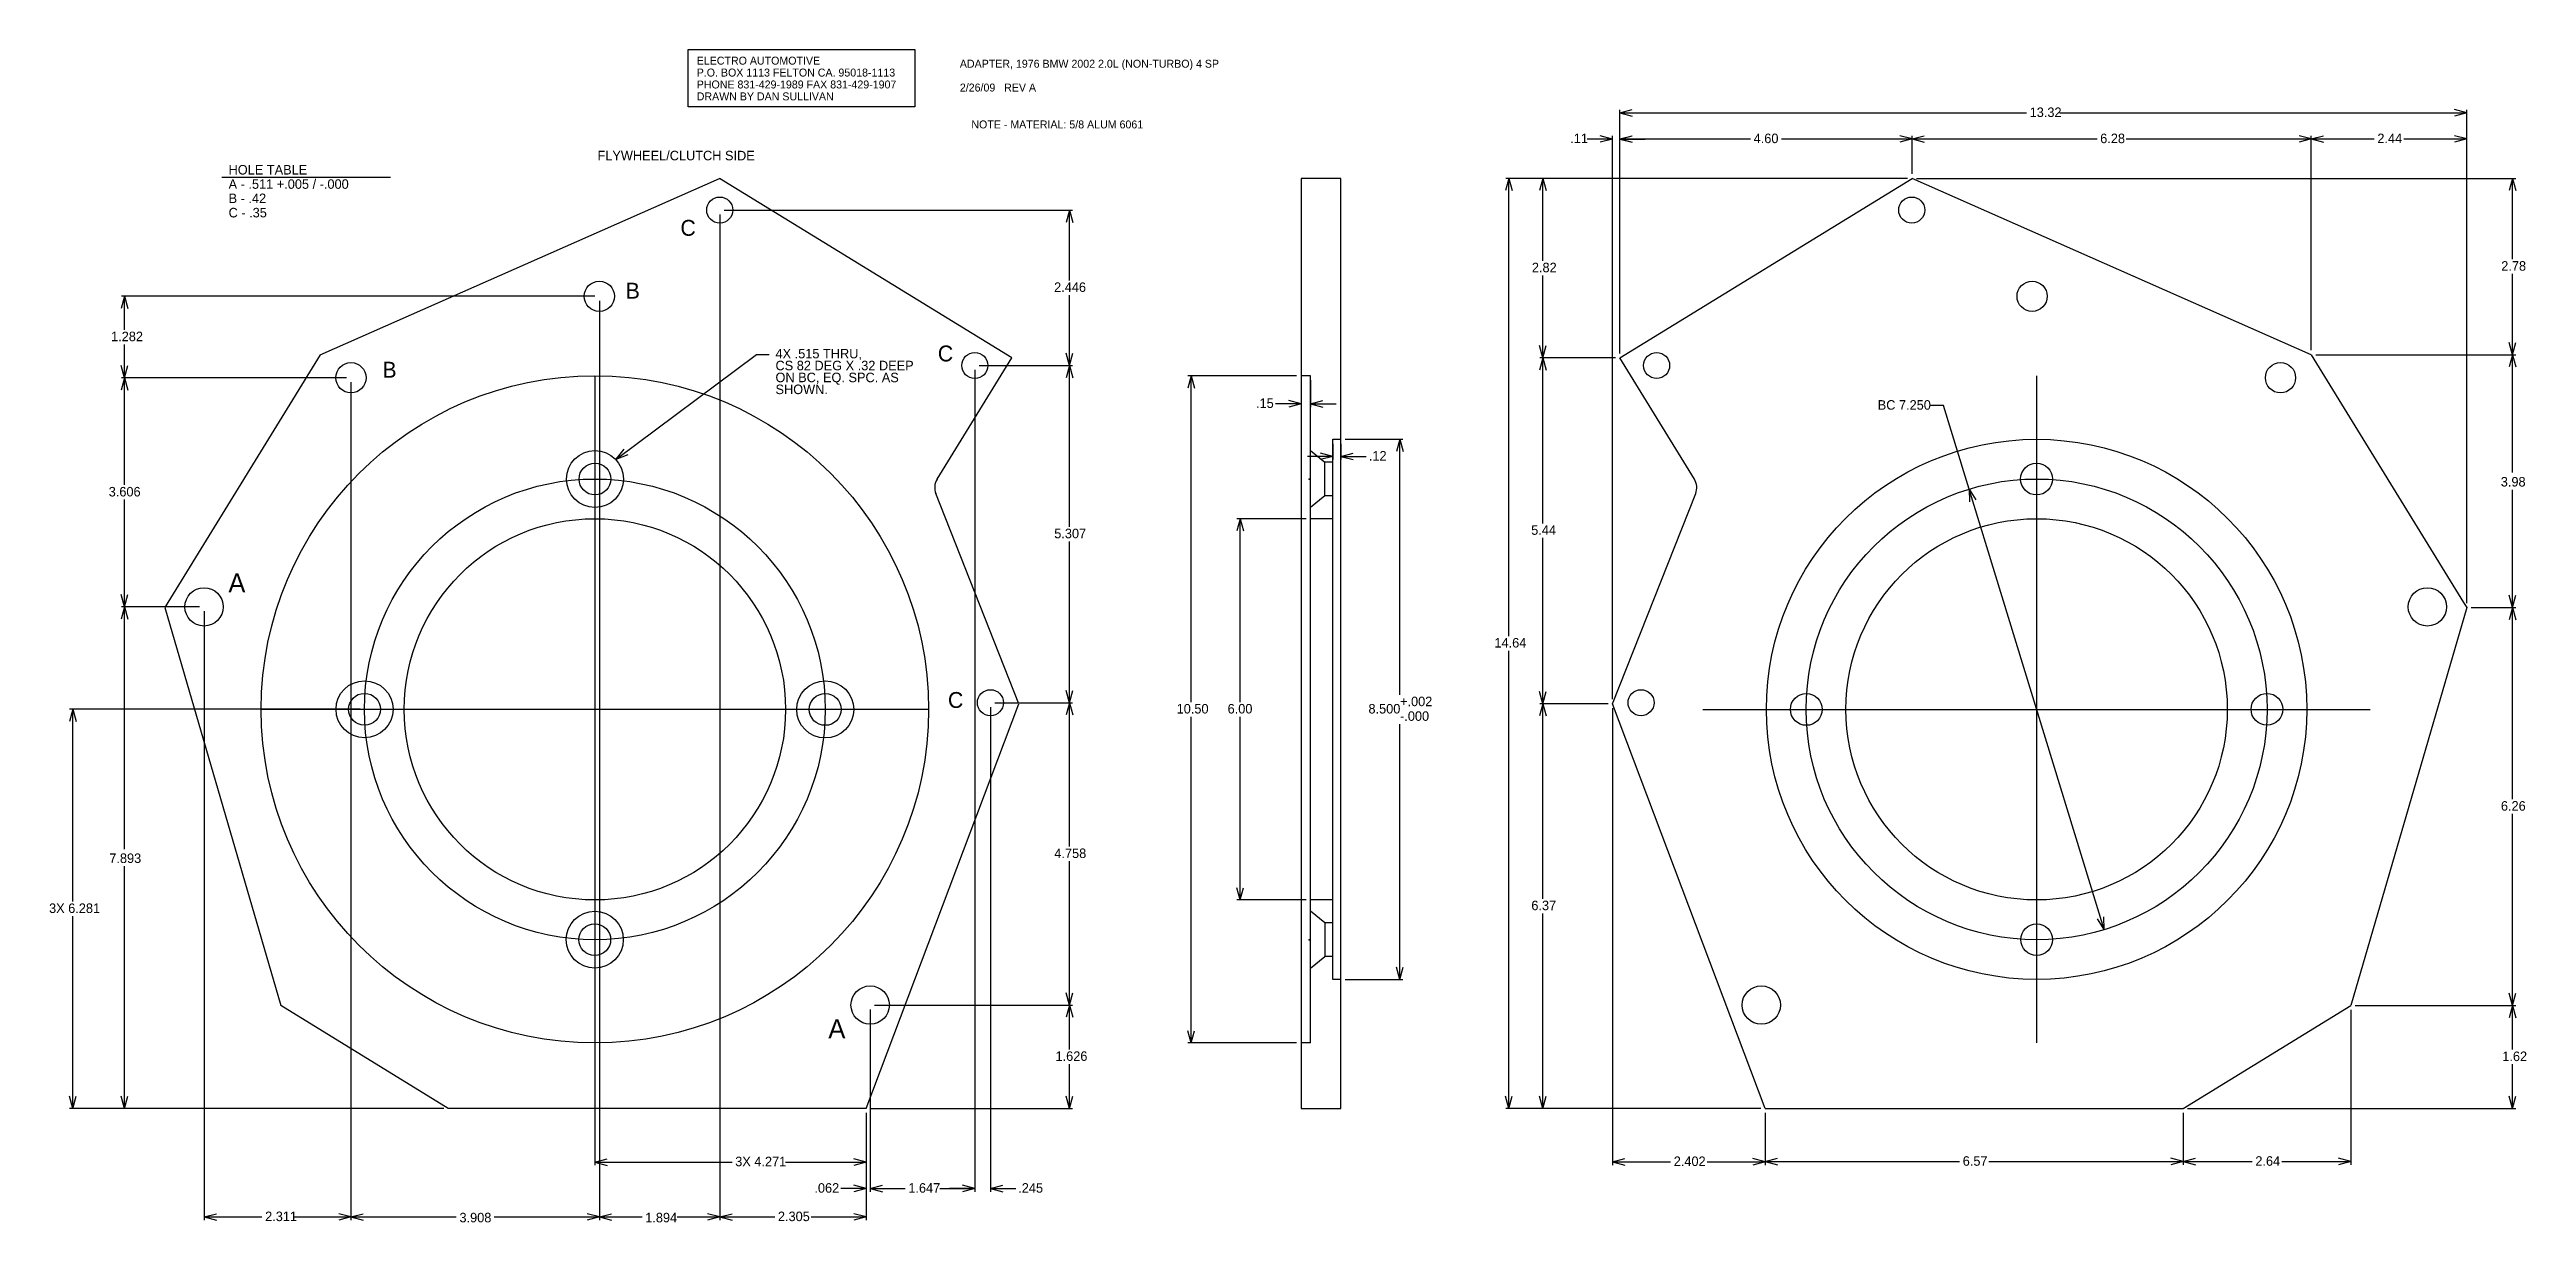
# Model space of a CAD drawing. Extents: x -21.2 to 17.8, y 1.4 to 19.8.
import ezdxf

# ---------------------------------------------------------------- set-up
doc = ezdxf.new("R2010")
doc.units = 0

msp = doc.modelspace()

# ---------------------------------------------------------------- linework, layer by layer
at = {"layer": 'CENTER', "color": 7, "linetype": 'CONTINUOUS'}
for p, q in [((-12.605637, 14.700925), (-12.605637, 4.200925)), ((10.077665, 14.700925), (10.077665, 4.200925)), ((-7.355637, 9.450925), (-17.855637, 9.450925)), ((4.827665, 9.450925), (15.327665, 9.450925))]:
    msp.add_line(p, q, dxfattribs=at)
for centre in [(-12.605637, 9.450925), (10.077665, 9.450925)]:
    msp.add_circle(centre, 3.625, dxfattribs=at)
at = {"layer": 'DIM', "color": 7, "linetype": 'CONTINUOUS'}
for p, q in [((-11.135409, 19.834848), (-7.568958, 19.834848)), ((-11.135409, 18.934864), (-11.135409, 19.834848)), ((-7.568958, 19.834848), (-7.568958, 18.934864)), ((-7.568958, 18.934864), (-11.135409, 18.934864))]:
    msp.add_line(p, q, dxfattribs=at)
at = {"layer": 'DIM', "color": 1, "linetype": 'CONTINUOUS'}
for p, q in [((3.519761, 18.837993), (3.712946, 18.889757)), ((3.519761, 15.053053), (3.519761, 18.887993)), ((3.519761, 18.837993), (3.712946, 18.786229)), ((3.519761, 18.837993), (9.918211, 18.837993)), ((10.445633, 18.837993), (16.844084, 18.837993)), ((16.844084, 18.837993), (16.650899, 18.889757)), ((16.844084, 18.837993), (16.650899, 18.786229)), ((16.844084, 11.122966), (16.844084, 18.887993)), ((3.405991, 18.426122), (3.005991, 18.426122)), ((3.405991, 18.426122), (3.212806, 18.477886)), ((3.405991, 18.426122), (3.212806, 18.374358)), ((3.405991, 9.609922), (3.405991, 18.476122)), ((3.519761, 18.427092), (3.712946, 18.478856)), ((3.519761, 18.426122), (3.712946, 18.477886)), ((3.519761, 15.053053), (3.519761, 18.477092)), ((3.519761, 15.053053), (3.519761, 18.476122)), ((3.519761, 18.427092), (3.712946, 18.375328)), ((3.519761, 18.427092), (5.575899, 18.427092)), ((3.519761, 18.426122), (3.712946, 18.374358)), ((3.519761, 18.426122), (3.919761, 18.426122)), ((6.061604, 18.427092), (8.117741, 18.427092)), ((8.117741, 18.427092), (7.924556, 18.478856)), ((8.117741, 18.427092), (7.924556, 18.375328)), ((8.117741, 18.427092), (8.310927, 18.478856)), ((8.117741, 17.877658), (8.117741, 18.477092)), ((8.117741, 17.877658), (8.117741, 18.477092)), ((8.117741, 18.427092), (8.310927, 18.375328)), ((8.117741, 18.427092), (11.028148, 18.427092)), ((11.489311, 18.427092), (14.399717, 18.427092)), ((14.399717, 18.427092), (14.206532, 18.478856)), ((14.399717, 18.427092), (14.206532, 18.375328)), ((14.399717, 18.427165), (14.592903, 18.478929)), ((14.399717, 15.101981), (14.399717, 18.477165)), ((14.399717, 15.101981), (14.399717, 18.477092)), ((14.399717, 18.427165), (14.592903, 18.375402)), ((14.399717, 18.427165), (15.388774, 18.427165)), ((15.855028, 18.427165), (16.844084, 18.427165)), ((16.844084, 18.427165), (16.650899, 18.478929)), ((16.844084, 18.427165), (16.650899, 18.375402)), ((16.844084, 11.122966), (16.844084, 18.477165)), ((1.77486, 17.807658), (1.723096, 17.614472)), ((8.047741, 17.807658), (1.72486, 17.807658)), ((1.77486, 17.807658), (1.826624, 17.614472)), ((1.77486, 10.604713), (1.77486, 17.807658)), ((2.310549, 17.807658), (2.258786, 17.614472)), ((8.047741, 17.807658), (2.260549, 17.807658)), ((2.310549, 17.807658), (2.362313, 17.614472)), ((2.310549, 16.510938), (2.310549, 17.807658)), ((8.187741, 17.807658), (17.614941, 17.807658)), ((17.564941, 17.807658), (17.513177, 17.614472)), ((17.564941, 17.807658), (17.616705, 17.614472)), ((17.564941, 16.535402), (17.564941, 17.807658)), ((-10.641015, 17.238421), (-10.641015, 1.412525)), ((-10.641015, 17.238421), (-10.641015, 1.412525)), ((-10.571015, 17.308421), (-5.088326, 17.308421)), ((-5.138326, 17.308421), (-5.19009, 17.115236)), ((-5.138326, 17.308421), (-5.086563, 17.115236)), ((-5.138326, 16.201064), (-5.138326, 17.308421)), ((2.310549, 14.983053), (2.310549, 16.279773)), ((17.564941, 15.031981), (17.564941, 16.304237)), ((-20.005638, 15.951785), (-20.057401, 15.7586)), ((-12.605121, 15.951785), (-20.055638, 15.951785)), ((-20.005638, 15.951785), (-19.953874, 15.7586)), ((-20.005638, 15.426136), (-20.005638, 15.951785)), ((-12.535121, 15.881785), (-12.535121, 1.412525)), ((-12.535121, 15.881785), (-12.535121, 1.412525)), ((-5.138326, 14.862541), (-5.138326, 15.969898)), ((17.564941, 15.031981), (17.513177, 15.225167)), ((17.564941, 15.031981), (17.616705, 15.225167)), ((-20.005638, 14.669321), (-20.057401, 14.862506)), ((-20.005638, 14.669321), (-20.005638, 15.194971)), ((-20.005638, 14.669321), (-19.953874, 14.862506)), ((-12.268508, 13.386003), (-10.063441, 15.036976)), ((-10.063441, 15.036976), (-9.863441, 15.036976)), ((-6.557551, 14.862541), (-5.088326, 14.862541)), ((-6.557551, 14.862541), (-5.088326, 14.862541)), ((-5.138326, 14.862541), (-5.19009, 15.055726)), ((-5.138326, 14.862541), (-5.19009, 14.669356)), ((-5.138326, 14.862541), (-5.086563, 15.055726)), ((-5.138326, 14.862541), (-5.086563, 14.669356)), ((-5.138326, 12.324515), (-5.138326, 14.862541)), ((2.310549, 14.983053), (2.258786, 15.176238)), ((2.310549, 14.983053), (2.258786, 14.789867)), ((3.449761, 14.983053), (2.260549, 14.983053)), ((3.449761, 14.983053), (2.260549, 14.983053)), ((2.310549, 14.983053), (2.362313, 15.176238)), ((2.310549, 14.983053), (2.362313, 14.789867)), ((2.310549, 12.375424), (2.310549, 14.983053)), ((14.469717, 15.031981), (17.614941, 15.031981)), ((14.469717, 15.031981), (17.614941, 15.031981)), ((17.564941, 15.031981), (17.513177, 14.838796)), ((17.564941, 15.031981), (17.616705, 14.838796)), ((17.564941, 13.177165), (17.564941, 15.031981)), ((-20.005638, 14.669321), (-20.057401, 14.476136)), ((-16.51275, 14.669321), (-20.055638, 14.669321)), ((-16.51275, 14.669321), (-20.055638, 14.669321)), ((-20.005638, 14.669321), (-19.953874, 14.476136)), ((-20.005638, 12.981857), (-20.005638, 14.669321)), ((-16.44275, 14.599321), (-16.44275, 1.412525)), ((-16.44275, 14.599321), (-16.44275, 1.412525)), ((-6.627551, 14.792541), (-6.627551, 1.859736)), ((-6.627551, 14.792541), (-6.627551, 1.859736)), ((-3.223766, 14.700925), (-3.27553, 14.50774)), ((-1.564632, 14.700925), (-3.273766, 14.700925)), ((-3.223766, 14.700925), (-3.172002, 14.50774)), ((-3.223766, 9.566277), (-3.223766, 14.700925)), ((-1.494632, 14.630925), (-1.494632, 14.208774)), ((-1.344838, 14.630925), (-1.344838, 14.208774)), ((-1.494632, 14.258774), (-1.894632, 14.258774)), ((-1.494632, 14.258774), (-1.687817, 14.310538)), ((-1.494632, 14.258774), (-1.687817, 14.20701)), ((-1.344838, 14.258774), (-1.151653, 14.310538)), ((-1.344838, 14.258774), (-1.151653, 14.20701)), ((-1.344838, 14.258774), (-0.944838, 14.258774)), ((8.610385, 14.232402), (8.410385, 14.232402)), ((11.141114, 5.985424), (8.610385, 14.232402)), ((-0.799632, 13.700925), (0.107753, 13.700925)), ((0.057753, 13.700925), (0.005989, 13.50774)), ((0.057753, 13.700925), (0.109517, 13.50774)), ((0.057753, 9.682011), (0.057753, 13.700925)), ((-12.268508, 13.386003), (-12.144889, 13.543223)), ((-12.268508, 13.386003), (-12.08284, 13.46035)), ((-0.994632, 13.432105), (-1.394632, 13.432105)), ((-0.994632, 13.432105), (-1.187817, 13.483869)), ((-0.994632, 13.432105), (-1.187817, 13.380341)), ((-0.994632, 13.630925), (-0.994632, 13.382105)), ((-0.869632, 13.630925), (-0.869632, 13.382105)), ((-0.869632, 13.432105), (-0.676447, 13.483869)), ((-0.869632, 13.432105), (-0.676447, 13.380341)), ((-0.869632, 13.432105), (-0.469632, 13.432105)), ((9.014215, 12.916427), (9.120375, 12.746927)), ((9.014215, 12.916427), (9.021403, 12.716556)), ((17.564941, 11.052966), (17.564941, 12.907782)), ((-20.005638, 11.063688), (-20.005638, 12.751152)), ((-5.138326, 9.555784), (-5.138326, 12.093811)), ((2.310549, 9.539922), (2.310549, 12.14755)), ((-20.005638, 11.063688), (-20.057401, 11.256873)), ((-20.005638, 11.063688), (-20.057401, 10.870503)), ((-18.824211, 11.063688), (-20.055638, 11.063688)), ((-18.824211, 11.063688), (-20.055638, 11.063688)), ((-20.005638, 11.063688), (-19.953874, 11.256873)), ((-20.005638, 11.063688), (-19.953874, 10.870503)), ((-20.005638, 7.252059), (-20.005638, 11.063688)), ((-18.754211, 10.993688), (-18.754211, 1.412525)), ((16.914084, 11.052966), (17.614941, 11.052966)), ((16.914084, 11.052966), (17.614941, 11.052966)), ((17.564941, 11.052966), (17.513177, 11.246151)), ((17.564941, 11.052966), (17.513177, 10.859781)), ((17.564941, 11.052966), (17.616705, 11.246151)), ((17.564941, 11.052966), (17.616705, 10.859781)), ((17.564941, 8.037761), (17.564941, 11.052966)), ((1.77486, 3.171068), (1.77486, 10.374012)), ((-5.138326, 9.555784), (-5.19009, 9.748969)), ((-5.138326, 9.555784), (-5.086563, 9.748969)), ((-20.819629, 9.452335), (-20.871393, 9.259149)), ((-16.299746, 9.452335), (-20.869629, 9.452335)), ((-20.819629, 9.452335), (-20.767865, 9.259149)), ((-20.819629, 6.427274), (-20.819629, 9.452335)), ((-6.382202, 9.485784), (-6.382202, 1.859736)), ((-6.312202, 9.555784), (-5.088326, 9.555784)), ((-6.312202, 9.555784), (-5.088326, 9.555784)), ((-5.138326, 9.555784), (-5.19009, 9.362599)), ((-5.138326, 9.555784), (-5.086563, 9.362599)), ((-5.138326, 7.292086), (-5.138326, 9.555784)), ((2.310549, 9.539922), (2.258786, 9.733107)), ((2.310549, 9.539922), (2.258786, 9.346736)), ((3.335991, 9.539922), (2.260549, 9.539922)), ((3.335991, 9.539922), (2.260549, 9.539922)), ((2.310549, 9.539922), (2.362313, 9.733107)), ((2.310549, 9.539922), (2.362313, 9.346736)), ((2.310549, 6.470846), (2.310549, 9.539922)), ((3.405991, 9.469922), (3.405991, 2.279572)), ((-3.223766, 4.200925), (-3.223766, 9.335573)), ((0.057753, 5.200925), (0.057753, 9.219839)), ((17.564941, 4.791391), (17.564941, 7.806596)), ((-5.138326, 4.797381), (-5.138326, 7.06108)), ((-20.005638, 3.171048), (-20.005638, 6.982677)), ((2.310549, 3.171068), (2.310549, 6.240144)), ((-20.819629, 3.171048), (-20.819629, 6.196109)), ((11.141114, 5.985424), (11.034954, 6.154923)), ((11.141114, 5.985424), (11.133926, 6.185294)), ((-12.607047, 5.756817), (-12.607047, 2.276181)), ((-0.799632, 5.200925), (0.107753, 5.200925)), ((0.057753, 5.200925), (0.005989, 5.39411)), ((0.057753, 5.200925), (0.109517, 5.39411)), ((-8.274109, 4.727381), (-8.274109, 1.859736)), ((-8.274109, 4.727381), (-8.274109, 1.859736)), ((-8.204109, 4.797381), (-5.088326, 4.797381)), ((-8.204109, 4.797381), (-5.088326, 4.797381)), ((-5.138326, 4.797381), (-5.19009, 4.990566)), ((-5.138326, 4.797381), (-5.19009, 4.604196)), ((-5.138326, 4.797381), (-5.086563, 4.990566)), ((-5.138326, 4.797381), (-5.086563, 4.604196)), ((-5.138326, 4.099807), (-5.138326, 4.797381)), ((15.020673, 4.721391), (15.020673, 2.283659)), ((15.090673, 4.791391), (17.614941, 4.791391)), ((15.090673, 4.791391), (17.614941, 4.791391)), ((17.564941, 4.791391), (17.513177, 4.984576)), ((17.564941, 4.791391), (17.513177, 4.598206)), ((17.564941, 4.791391), (17.616705, 4.984576)), ((17.564941, 4.791391), (17.616705, 4.598206)), ((17.564941, 4.096802), (17.564941, 4.791391)), ((-3.223766, 4.200925), (-3.27553, 4.39411)), ((-3.223766, 4.200925), (-3.172002, 4.39411)), ((-1.564632, 4.200925), (-3.273766, 4.200925)), ((-5.138326, 3.171068), (-5.138326, 3.868642)), ((17.564941, 3.171048), (17.564941, 3.865637)), ((-20.819629, 3.171048), (-20.871393, 3.364233)), ((-14.981001, 3.171048), (-20.869629, 3.171048)), ((-20.819629, 3.171048), (-20.767865, 3.364233)), ((-20.005638, 3.171048), (-20.057401, 3.364233)), ((-14.981001, 3.171048), (-20.055638, 3.171048)), ((-20.005638, 3.171048), (-19.953874, 3.364233)), ((-8.266219, 3.171068), (-5.088326, 3.171068)), ((-5.138326, 3.171068), (-5.19009, 3.364253)), ((-5.138326, 3.171068), (-5.086563, 3.364253)), ((1.77486, 3.171068), (1.723096, 3.364253)), ((5.738246, 3.171068), (1.72486, 3.171068)), ((1.77486, 3.171068), (1.826624, 3.364253)), ((2.310549, 3.171068), (2.258786, 3.364253)), ((5.738246, 3.171068), (2.260549, 3.171068)), ((2.310549, 3.171068), (2.362313, 3.364253)), ((12.453029, 3.171048), (17.614941, 3.171048)), ((17.564941, 3.171048), (17.513177, 3.364233)), ((17.564941, 3.171048), (17.616705, 3.364233)), ((-8.336219, 3.101068), (-8.336219, 1.859736)), ((-8.336219, 3.101068), (-8.336219, 2.276181)), ((-8.336219, 3.031068), (-8.336219, 1.412525)), ((5.808246, 3.101068), (5.808246, 2.283659)), ((5.808246, 3.101068), (5.808246, 2.279572)), ((12.383029, 3.101048), (12.383029, 2.283659)), ((12.383029, 3.101048), (12.383029, 2.283659)), ((-12.607047, 2.326181), (-12.413862, 2.377944)), ((-8.336219, 2.326181), (-8.529404, 2.377944)), ((3.405991, 2.329572), (3.599176, 2.381336)), ((5.808246, 2.329572), (5.615061, 2.381336)), ((5.808246, 2.333659), (6.001431, 2.385423)), ((12.383029, 2.333659), (12.189843, 2.385423)), ((12.383029, 2.333659), (12.576214, 2.385423)), ((15.020673, 2.333659), (14.827488, 2.385423)), ((-12.607047, 2.326181), (-12.413862, 2.274417)), ((-12.607047, 2.326181), (-10.447393, 2.326181)), ((-9.604311, 2.326181), (-8.336219, 2.326181)), ((-8.336219, 2.326181), (-8.529404, 2.274417)), ((-8.336219, 1.909736), (-8.529404, 1.9615)), ((-8.274109, 1.909736), (-8.080923, 1.9615)), ((-8.274109, 1.909736), (-8.080923, 1.9615)), ((-6.627551, 1.909736), (-6.820737, 1.9615)), ((-6.627551, 1.909736), (-6.820737, 1.9615)), ((-6.382202, 1.909736), (-6.189017, 1.9615)), ((3.405991, 2.329572), (3.599176, 2.277809)), ((3.405991, 2.329572), (4.318445, 2.329572)), ((4.895792, 2.329572), (5.808246, 2.329572)), ((5.808246, 2.329572), (5.615061, 2.277809)), ((5.808246, 2.333659), (6.001431, 2.281896)), ((5.808246, 2.333659), (8.865487, 2.333659)), ((9.325787, 2.333659), (12.383029, 2.333659)), ((12.383029, 2.333659), (12.189843, 2.281896)), ((12.383029, 2.333659), (12.576214, 2.281896)), ((12.383029, 2.333659), (13.469178, 2.333659)), ((13.934523, 2.333659), (15.020673, 2.333659)), ((15.020673, 2.333659), (14.827488, 2.281896)), ((-8.336219, 1.909736), (-8.736219, 1.909736)), ((-8.336219, 1.909736), (-8.529404, 1.857972)), ((-8.274109, 1.909736), (-8.080923, 1.857972)), ((-8.274109, 1.909736), (-7.723779, 1.909736)), ((-8.274109, 1.909736), (-8.080923, 1.857972)), ((-8.274109, 1.909736), (-7.874109, 1.909736)), ((-7.177881, 1.909736), (-6.627551, 1.909736)), ((-6.627551, 1.909736), (-7.027551, 1.909736)), ((-6.627551, 1.909736), (-6.820737, 1.857972)), ((-6.627551, 1.909736), (-6.820737, 1.857972)), ((-6.382202, 1.909736), (-6.189017, 1.857972)), ((-6.382202, 1.909736), (-5.982202, 1.909736)), ((-18.754211, 1.462525), (-18.561026, 1.514288)), ((-18.754211, 1.462525), (-18.561026, 1.410761)), ((-18.754211, 1.462525), (-17.843446, 1.462525)), ((-17.353514, 1.462525), (-16.44275, 1.462525)), ((-16.44275, 1.462525), (-16.635935, 1.514288)), ((-16.44275, 1.462525), (-16.635935, 1.410761)), ((-16.44275, 1.462525), (-16.249565, 1.514288)), ((-16.44275, 1.462525), (-16.249565, 1.410761)), ((-16.44275, 1.462525), (-14.785874, 1.462525)), ((-14.191997, 1.462525), (-12.535121, 1.462525)), ((-12.535121, 1.462525), (-12.728307, 1.514288)), ((-12.535121, 1.462525), (-12.728307, 1.410761)), ((-12.535121, 1.462525), (-12.341936, 1.514288)), ((-12.535121, 1.462525), (-12.341936, 1.410761)), ((-12.535121, 1.462525), (-11.863203, 1.462525)), ((-11.312933, 1.462525), (-10.641015, 1.462525)), ((-10.641015, 1.462525), (-10.8342, 1.514288)), ((-10.641015, 1.462525), (-10.8342, 1.410761)), ((-10.641015, 1.462525), (-10.44783, 1.514288)), ((-10.641015, 1.462525), (-10.44783, 1.410761)), ((-10.641015, 1.462525), (-9.775624, 1.462525)), ((-9.20161, 1.462525), (-8.336219, 1.462525)), ((-8.336219, 1.462525), (-8.529404, 1.514288)), ((-8.336219, 1.462525), (-8.529404, 1.410761))]:
    msp.add_line(p, q, dxfattribs=at)
at = {"layer": 'HOLE TABLE', "color": 7, "linetype": 'CONTINUOUS'}
msp.add_line((-18.474489, 17.826286), (-15.823081, 17.826286), dxfattribs=at)
at = {"layer": 'PLATE', "color": 7, "linetype": 'CONTINUOUS'}
for p, q in [((-16.92769, 15.031981), (-10.645714, 17.807658)), ((-6.047734, 14.983053), (-10.645714, 17.807658)), ((-0.869632, 17.807658), (-1.494632, 17.807658)), ((-1.494632, 17.807658), (-1.494632, 3.171068)), ((-0.869632, 3.171068), (-0.869632, 17.807658)), ((3.519761, 14.983053), (8.117741, 17.807658)), ((14.399717, 15.031981), (8.117741, 17.807658)), ((-0.869632, 3.558866), (-0.869632, 15.360572)), ((-16.92769, 15.031981), (-19.324163, 11.130928)), ((-7.222218, 13.07119), (-6.047734, 14.983053)), ((4.694246, 13.07119), (3.519761, 14.983053)), ((14.399717, 15.031981), (16.79619, 11.130928)), ((-1.344838, 14.700925), (-1.494632, 14.700925)), ((-1.344838, 4.200925), (-1.344838, 14.700925)), ((-0.994632, 5.200925), (-0.994632, 13.700925)), ((-0.994632, 13.700925), (-0.869632, 13.700925)), ((-1.344838, 13.524383), (-1.118631, 13.341525)), ((-1.118631, 12.810325), (-1.118631, 13.341525)), ((-0.994632, 13.341525), (-1.118631, 13.341525)), ((-5.933964, 9.539922), (-7.241699, 12.848433)), ((-1.118631, 12.810325), (-1.344838, 12.627468)), ((-0.994632, 12.810325), (-1.118631, 12.810325)), ((3.405991, 9.539922), (4.713726, 12.848433)), ((-0.994632, 12.450925), (-1.344838, 12.450925)), ((-19.324163, 11.130928), (-19.372056, 11.052966)), ((-19.372056, 11.052966), (-17.548646, 4.791391)), ((16.844084, 11.052966), (15.020673, 4.791391)), ((16.79619, 11.130928), (16.844084, 11.052966)), ((-8.336219, 3.171068), (-5.933964, 9.539922)), ((5.808246, 3.171068), (3.405991, 9.539922)), ((-0.994632, 6.450925), (-1.344838, 6.450925)), ((-1.118631, 6.091525), (-1.344838, 6.274383)), ((-1.118631, 6.091525), (-1.118631, 5.560325)), ((-0.994632, 6.091525), (-1.118631, 6.091525)), ((-1.344838, 5.377468), (-1.118631, 5.560325)), ((-0.994632, 5.560325), (-1.118631, 5.560325)), ((-0.869632, 5.200925), (-0.994632, 5.200925)), ((-14.911001, 3.171048), (-17.548646, 4.791391)), ((12.383029, 3.171048), (15.020673, 4.791391)), ((-1.344838, 4.200925), (-1.494632, 4.200925)), ((-8.336219, 3.171068), (-14.911001, 3.171048)), ((-1.494632, 3.171068), (-0.869632, 3.171068)), ((5.808246, 3.171068), (12.383029, 3.171048))]:
    msp.add_line(p, q, dxfattribs=at)
at = {"layer": 'PLATE', "color": 1, "linetype": 'CONTINUOUS'}
for p, q in [((-2.454317, 12.450925), (-2.50608, 12.25774)), ((-1.414838, 12.450925), (-2.504317, 12.450925)), ((-2.454317, 12.450925), (-2.402553, 12.25774)), ((-2.454317, 9.566277), (-2.454317, 12.450925)), ((-2.454317, 6.450925), (-2.454317, 9.335573)), ((-2.454317, 6.450925), (-2.50608, 6.64411)), ((-2.454317, 6.450925), (-2.402553, 6.64411)), ((-1.414838, 6.450925), (-2.504317, 6.450925))]:
    msp.add_line(p, q, dxfattribs=at)
at = {"layer": 'PLATE', "color": 7, "linetype": 'CONTINUOUS'}
for centre, radius in [((-10.641015, 17.308421), 0.204781), ((8.113042, 17.308421), 0.204781), ((-12.535121, 15.951785), 0.237614), ((10.007149, 15.951785), 0.237614), ((-16.44275, 14.669321), 0.237614), ((-6.627551, 14.862541), 0.204781), ((4.099579, 14.862541), 0.204781), ((13.914777, 14.669321), 0.237614), ((-12.605637, 9.450925), 5.25), ((10.077665, 9.450925), 4.25), ((-12.604228, 13.075033), 0.448457), ((-12.604228, 13.075033), 0.25), ((10.076255, 13.075033), 0.25), ((-12.605637, 9.450925), 3), ((10.077665, 9.450925), 3), ((-18.754211, 11.063688), 0.301638), ((16.226238, 11.063688), 0.301638), ((-16.229746, 9.452335), 0.448457), ((-8.981529, 9.449516), 0.448457), ((-6.382202, 9.555784), 0.204781), ((3.85423, 9.555784), 0.204781), ((-16.229746, 9.452335), 0.25), ((-8.98153, 9.449516), 0.25), ((6.453557, 9.449516), 0.25), ((13.701773, 9.452335), 0.25), ((-12.607047, 5.826817), 0.448457), ((-12.607047, 5.826817), 0.25), ((10.079074, 5.826817), 0.25), ((-8.274109, 4.797381), 0.301638), ((5.746136, 4.797381), 0.301638)]:
    msp.add_circle(centre, radius, dxfattribs=at)
for centre, start, end in [((-7.009202, 12.940331), 148.437, 201.567102), ((4.481229, 12.940331), 338.432898, 391.563)]:
    msp.add_arc(centre, 0.25, start, end, dxfattribs=at)
at = {"layer": 'PLATE', "color": 7}
for p in [(-1.369632, 13.075925), (-1.369632, 13.075925), (-1.369632, 5.825925), (-1.369632, 5.825925)]:
    msp.add_point(p, dxfattribs=at)

# ---------------------------------------------------------------- texts
at = {"layer": 'DIM', "color": 7}
for s, height, p in [('ELECTRO AUTOMOTIVE', 0.125, (-11.002663, 19.597353)), ('P.O. BOX 1113 FELTON CA. 95018-1113', 0.125, (-11.002663, 19.409853)), ('ADAPTER, 1976 BMW 2002 2.0L (NON-TURBO) 4 SP', 0.125, (-6.863033, 19.548882)), ('PHONE 831-429-1989 FAX 831-429-1907', 0.125, (-11.002663, 19.222353)), ('DRAWN BY DAN SULLIVAN', 0.125, (-11.002663, 19.034853)), ('2/26/09   REV A', 0.125, (-6.863033, 19.173882)), ('NOTE - MATERIAL: 5/8 ALUM 6061', 0.125, (-6.681942, 18.593392)), ('FLYWHEEL/CLUTCH SIDE', 0.15, (-12.564315, 18.091045))]:
    msp.add_text(s, height=height, dxfattribs=at).set_placement(p)
at = {"layer": 'DIM', "color": 1}
for s, p in [('13.32', (9.968211, 18.77241)), ('.11', (2.740699, 18.361873)), ('4.60', (5.625899, 18.36174)), ('6.28', (11.078149, 18.361509)), ('2.44', (15.438773, 18.361583)), ('2.82', (2.136635, 16.329772)), ('2.78', (17.388188, 16.354237)), ('2.446', (-5.380608, 16.019899)), ('1.282', (-20.21699, 15.244971)), ('4X .515 THRU,', (-9.763441, 14.974476)), ('CS 82 DEG X .32 DEEP', (-9.763441, 14.786976)), ('SHOWN.', (-9.763441, 14.411976)), ('ON BC, EQ. SPC. AS ', (-9.763441, 14.599476)), ('.15', (-2.20356, 14.194525)), ('BC 7.250', (7.577915, 14.16682)), ('.12', (-0.427905, 13.366523)), ('3.606', (-20.254219, 12.801152)), ('3.98', (17.38067, 12.957782)), ('5.307', (-5.378172, 12.143811)), ('5.44', (2.125662, 12.19755)), ('14.64', (1.547628, 10.424012)), ('10.50', (-3.452208, 9.385573)), ('8.500', (-0.434388, 9.385422)), ('-.000', (0.062657, 9.269919)), ('+.002', (0.062657, 9.500925)), ('6.26', (17.382722, 7.856595)), ('7.893', (-20.245234, 7.032677)), ('4.758', (-5.376449, 7.11108)), ('3X 6.281', (-21.192908, 6.246109)), ('6.37', (2.128465, 6.290144)), ('1.626', (-5.357983, 3.918642)), ('1.62', (17.40444, 3.915637)), ('3X 4.271', (-10.397393, 2.260598)), ('2.402', (4.368445, 2.26399)), ('6.57', (8.915487, 2.268309)), ('2.64', (13.519178, 2.268077)), ('.062', (-9.151962, 1.844154)), ('1.647', (-7.673779, 1.844385)), ('.245', (-5.944626, 1.844154)), ('2.311', (-17.793447, 1.396942)), ('3.908', (-14.735874, 1.377833)), ('1.894', (-11.813203, 1.377833)), ('2.305', (-9.725624, 1.396942))]:
    msp.add_text(s, height=0.15, dxfattribs=at).set_placement(p)
at = {"layer": 'HOLE TABLE', "color": 7}
for s, height, p in [('HOLE TABLE', 0.15, (-18.368224, 17.867817)), ('A - .511 +.005 / -.000', 0.15, (-18.368224, 17.642817)), ('B - .42', 0.15, (-18.368224, 17.417818)), ('C - .35', 0.15, (-18.368224, 17.192818)), ('C', 0.25, (-11.259585, 16.903464)), ('B', 0.25, (-12.120604, 15.914887)), ('B', 0.25, (-15.947357, 14.671192)), ('C', 0.25, (-7.209605, 14.926308)), ('A', 0.3, (-18.370968, 11.290894)), ('C', 0.25, (-7.050156, 9.473186)), ('A', 0.3, (-8.931644, 4.275179))]:
    msp.add_text(s, height=height, dxfattribs=at).set_placement(p)
at = {"layer": 'PLATE', "color": 1}
msp.add_text('6.00', height=0.15, dxfattribs=at).set_placement((-2.650228, 9.385573))

doc.saveas('drawing.dxf')
